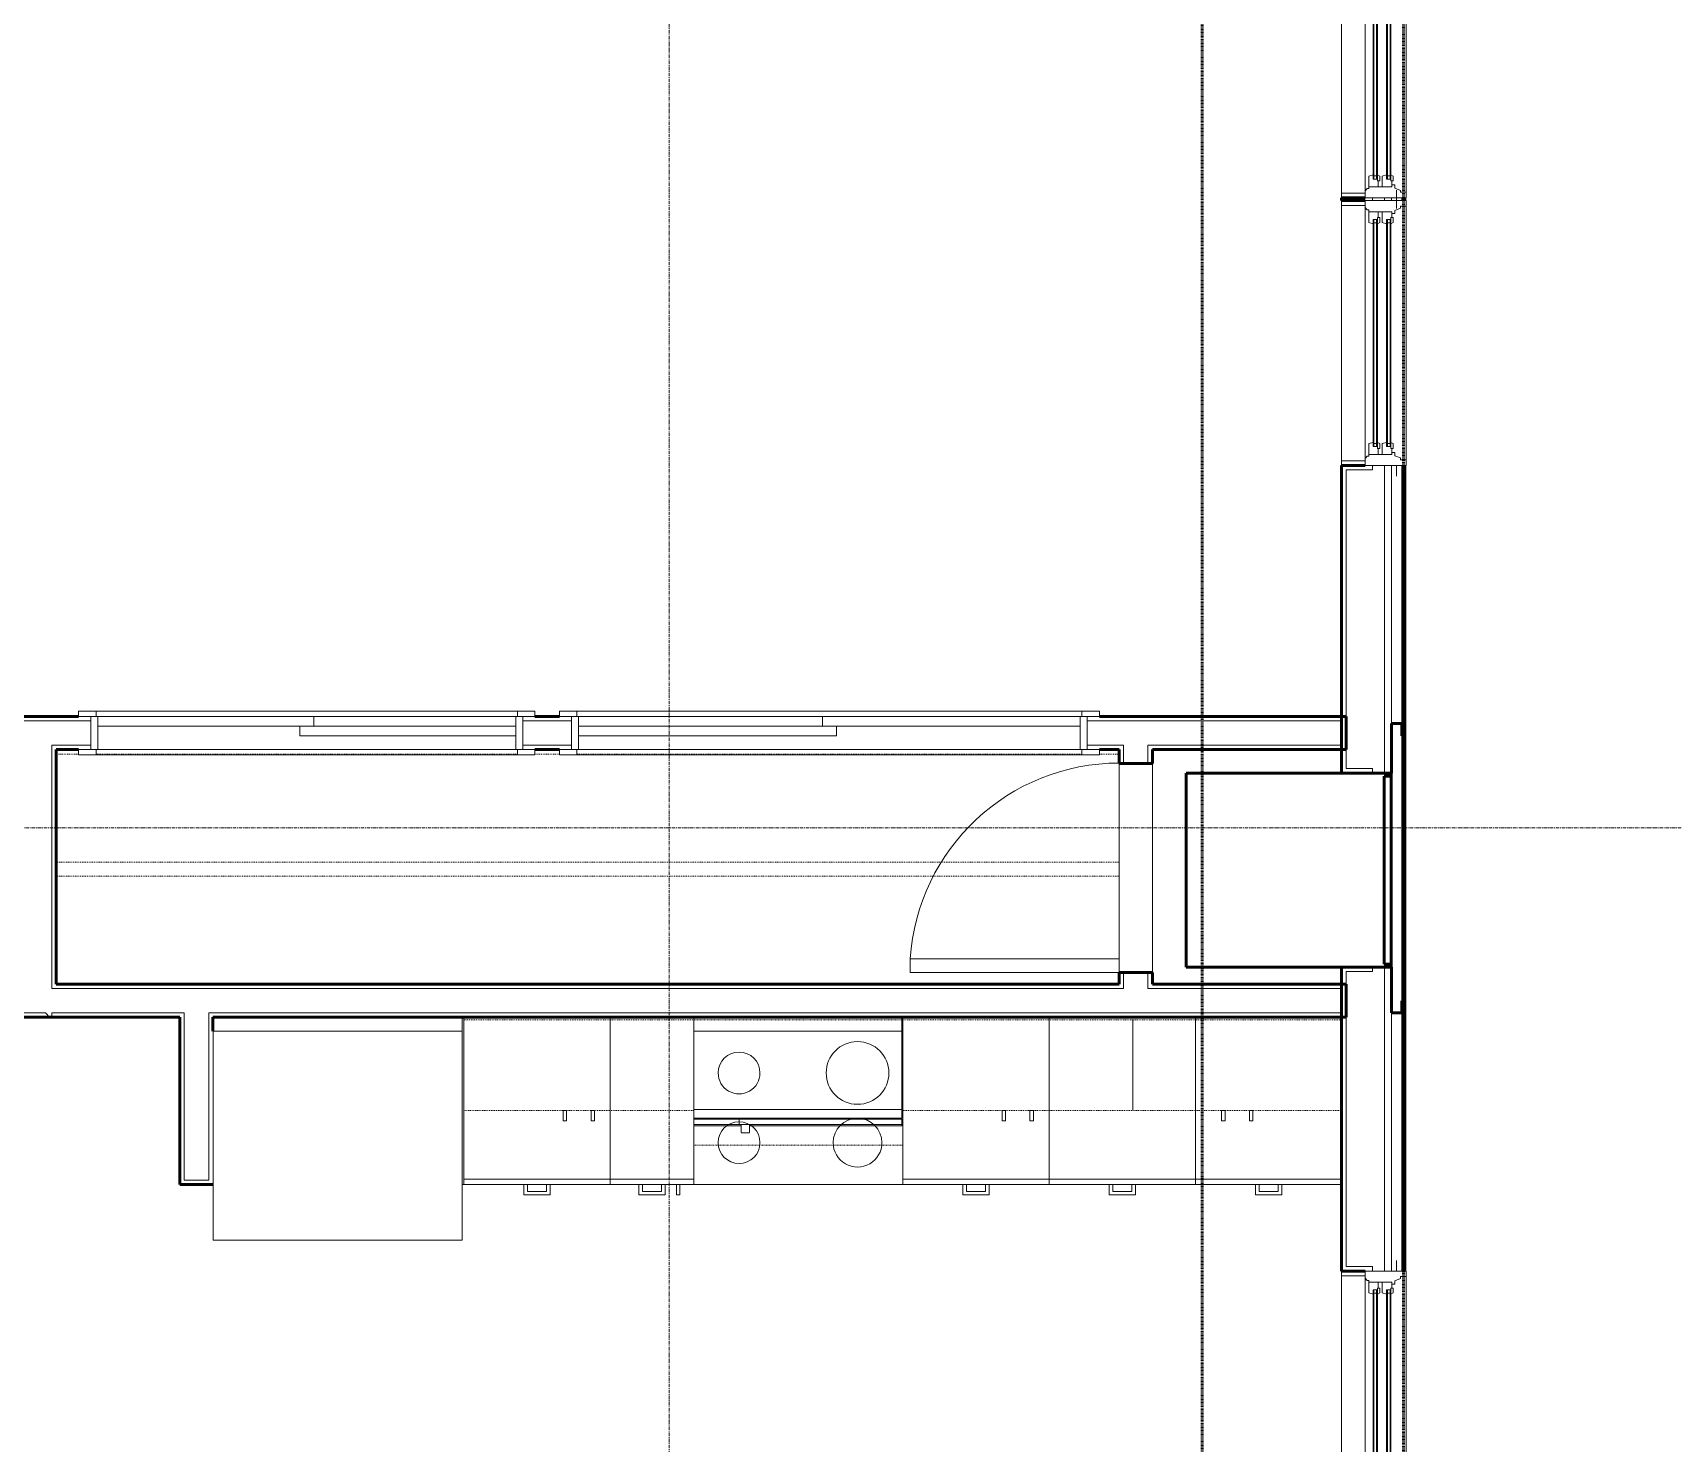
# Model space of a CAD drawing. Header units: inches. Extents: x -4235 to -464, y 9767 to 12359.
# Drawn here: x -2264.6 to -2029.2, y 11446.9 to 11649.3 of the extents above; entities that cross this region are included whole.
import ezdxf

# ---------------------------------------------------------------- set-up
doc = ezdxf.new("R2010")
doc.units = ezdxf.units.IN
doc.header["$MEASUREMENT"] = 0
for name, pattern in [('Dash', [0.25, 0.125, -0.125]), ('Dash 1_16_', [0.125, 0.0625, -0.0625]), ('Grid Line 1_2_', [0.875, 0.5, -0.125, 0.125, -0.125]), ('Overhead', [0.15625, 0.09375, -0.0625])]:
    doc.linetypes.add(name, pattern=pattern)
for name, color, linetype, lineweight in [('0-1', 7, 'Continuous', 5), ('0-2', 10, 'Continuous', 9), ('A-DOOR-1', 10, 'Continuous', 9), ('A-DOOR-2', 50, 'Continuous', 20), ('A-DOOR-FRAM-1', 10, 'Continuous', 9), ('A-GENM', 5, 'Continuous', 9), ('A-GENM-4', 5, 'Continuous', 50), ('A-GLAZ-1', 151, 'Continuous', 9), ('A-GLAZ-2', 151, 'Continuous', 20), ('A-GLAZ-3', 151, 'Continuous', 50), ('A-WALL', 113, 'Continuous', 13), ('A-WALL-1', 7, 'Continuous', 50), ('A-WALL-2', 250, 'Continuous', 13), ('A-WALL-3', 10, 'Continuous', 9), ('A-WALL-4', 254, 'Continuous', 9), ('A-WALL-5', 113, 'Continuous', 9), ('A-WALL-6', 113, 'Continuous', 50), ('C-PROP-LINE-1', 91, 'Dash 1_16_', 50), ('Q-CASE-1', 254, 'Continuous', 9), ('Q-CASE-2', 10, 'Continuous', 9), ('Q-CASE-3', 254, 'Dash', 9), ('Q-CASE-4', 10, 'Dash', 9), ('Q-CASE-HDLN-1', 10, 'Dash', 9), ('Q-CASE-HDLN-2', 254, 'Dash', 9), ('Q-SPCQ-1', 10, 'Continuous', 9), ('Q-SPCQ-2', 91, 'Overhead', 9), ('S-GRID-1', 1, 'Grid Line 1_2_', 9)]:
    doc.layers.add(name, color=color, linetype=linetype, lineweight=lineweight)

# ---------------------------------------------------------------- blocks, each defined once
blk = doc.blocks.new('SWING - SINGLE - FLUSH - 30_ x 70_ - MAGIC PAK DOOR - ACOUSTICAL SEAL - IN CLOSET-3199408-BACKGROUND - RCP - 2ND FLOOR')
at = {"layer": 'A-DOOR-1'}
blk.add_arc((15, -2.375), 30.067, 180, 266.18593, dxfattribs=at)
at = {"layer": 'A-DOOR-2'}
for p, q in [((13, -2.375), (13, -32.375)), ((15, -2.375), (13, -2.375)), ((15, -2.375), (15, -32.375)), ((15, -32.375), (13, -32.375))]:
    blk.add_line(p, q, dxfattribs=at)
blk = doc.blocks.new('SLIDING - FLUSH - 6-0 x 6-8-3203588-BACKGROUND - RCP - 2ND FLOOR')
at = {"layer": 'A-DOOR-1'}
for p, q in [((-38.75, 2.5), (-38.75, 3.25)), ((-36.25, 3.25), (-38.75, 3.25)), ((-38.75, 2.5), (-36.25, 2.5)), ((36.25, 3.25), (-36.25, 3.25)), ((-36.25, 3.25), (-36.25, 2.5)), ((36.25, 2.5), (36.25, 3.25)), ((36.25, 3.25), (38.75, 3.25)), ((38.75, 2.5), (36.25, 2.5)), ((38.75, 3.25), (38.75, 2.5)), ((36, 0.5), (-1, 0.5)), ((-1, 0.5), (-1, -0.875)), ((36, 0.5), (36, -0.875)), ((-38.75, -3), (-38.75, -2.25)), ((-36.25, -2.25), (-38.75, -2.25)), ((-36.25, -2.25), (-36.25, -3)), ((1, -0.875), (-36, -0.875)), ((-36, -0.875), (-36, -2.25)), ((-36, -2.25), (1, -2.25)), ((-1, -0.875), (36, -0.875)), ((1, -0.875), (1, -2.25)), ((36.25, -2.25), (38.75, -2.25)), ((36.25, -3), (36.25, -2.25)), ((38.75, -2.25), (38.75, -3)), ((-38.75, -3), (-36.25, -3)), ((-36.25, -3), (36.25, -3)), ((38.75, -3), (36.25, -3))]:
    blk.add_line(p, q, dxfattribs=at)
at = {"layer": 'A-DOOR-FRAM-1'}
for p, q in [((-37, -2.25), (-37, 2.5)), ((-36, 2.5), (-37, 2.5)), ((36, 2.5), (-36, 2.5)), ((-36, 2.5), (-36, -2.25)), ((36, -2.25), (36, 2.5)), ((36, 2.5), (37, 2.5)), ((37, 2.5), (37, -2.25)), ((-37, -2.25), (-36, -2.25)), ((1, -2.25), (36, -2.25)), ((37, -2.25), (36, -2.25))]:
    blk.add_line(p, q, dxfattribs=at)
blk = doc.blocks.new('OD_CW_Closet - OD_CW_Closet-3210590-BACKGROUND - RCP - 2ND FLOOR')
at = {"layer": 'Q-CASE-HDLN-1'}
for p, q in [((0.74, 22.35), (0.74, -7.65)), ((0.74, 8.5), (153.3, 8.5)), ((0.74, 6.5), (153.3, 6.5)), ((0.74, -9), (3.59, -9)), ((6.09, -9), (78.59, -9)), ((81.09, -9), (84.59, -9)), ((87.09, -9), (147.59, -9)), ((150.09, -9), (153.3, -9))]:
    blk.add_line(p, q, dxfattribs=at)
at = {"layer": 'Q-CASE-HDLN-2'}
for p, q in [((153.3, 24), (0.74, 24)), ((0.74, 24), (0.74, 22.35)), ((153.3, -9), (153.3, 24)), ((0.74, -7.65), (0.74, -9))]:
    blk.add_line(p, q, dxfattribs=at)
blk = doc.blocks.new('SLIDING - FLUSH - 5-0 x 6-8-3203585-BACKGROUND - RCP - 2ND FLOOR')
at = {"layer": 'A-DOOR-1'}
for p, q in [((-32.75, 2.25), (-32.75, 3)), ((-30.25, 3), (-32.75, 3)), ((30.25, 3), (-30.25, 3)), ((-30.25, 3), (-30.25, 2.25)), ((30.25, 2.25), (30.25, 3)), ((30.25, 3), (32.75, 3)), ((32.75, 3), (32.75, 2.25)), ((-32.75, 2.25), (-30.25, 2.25)), ((1, 2.25), (-30, 2.25)), ((-30, 2.25), (-30, 0.88)), ((-30, 0.88), (1, 0.88)), ((30, 0.88), (-1, 0.88)), ((-1, 0.88), (-1, -0.5)), ((1, 2.25), (1, 0.88)), ((30, 0.88), (30, -0.5)), ((32.75, 2.25), (30.25, 2.25)), ((-1, -0.5), (30, -0.5)), ((-32.75, -3.25), (-32.75, -2.5)), ((-30.25, -2.5), (-32.75, -2.5)), ((-32.75, -3.25), (-30.25, -3.25)), ((-30.25, -2.5), (-30.25, -3.25)), ((-30.25, -3.25), (30.25, -3.25)), ((30.25, -2.5), (32.75, -2.5)), ((30.25, -3.25), (30.25, -2.5)), ((32.75, -3.25), (30.25, -3.25)), ((32.75, -2.5), (32.75, -3.25))]:
    blk.add_line(p, q, dxfattribs=at)
at = {"layer": 'A-DOOR-FRAM-1'}
for p, q in [((-30, 2.25), (-31, 2.25)), ((-31, -2.5), (-31, 2.25)), ((-30, 2.25), (-30, -2.5)), ((30, 2.25), (1, 2.25)), ((30, -2.5), (30, 2.25)), ((30, 2.25), (31, 2.25)), ((31, 2.25), (31, -2.5)), ((-31, -2.5), (-30, -2.5)), ((-30, -2.5), (30, -2.5)), ((31, -2.5), (30, -2.5))]:
    blk.add_line(p, q, dxfattribs=at)
blk = doc.blocks.new('Refrigerator_-_Side-by-Side_6047 - 36_ X 30_-1372843-BACKGROUND - RCP - 2ND FLOOR')
at = {"layer": 'Q-SPCQ-1'}
for p, q in [((-17.88, 15.58), (17.87, 15.58)), ((-17.88, -14.42), (-17.88, 15.58)), ((17.87, 15.58), (17.87, -14.42)), ((17.87, -14.42), (-17.88, -14.42))]:
    blk.add_line(p, q, dxfattribs=at)
blk = doc.blocks.new('Range - 24_ x 30_-2806124-BACKGROUND - RCP - 2ND FLOOR')
at = {"layer": 'Q-SPCQ-1'}
blk.add_line((0, -22), (30, -22), dxfattribs=at)
for centre, radius, start, end in [((6.5, -6), 3.5, 360, 180), ((23.5, -6), 3, 0, 180), ((6.5, -6), 3.5, 180, 0), ((23.5, -6), 3, 180, 0), ((6.5, -16), 4.5, 0, 180), ((23.5, -16), 3, 360, 180), ((6.5, -16), 4.5, 180, 0), ((23.5, -16), 3, 180, 0)]:
    blk.add_arc(centre, radius, start, end, dxfattribs=at)
blk = doc.blocks.new('Single Door 1 Drawer 211 - 211 Base Cabinet Single Door1 Drawer 12_-2706434-BACKGROUND - RCP - 2ND FLOOR')
at = {"layer": 'Q-CASE-2'}
for p, q in [((-11.26, -23.25), (-11.26, 0)), ((-11.26, 0), (0.74, 0)), ((0.74, 0), (0.74, -23.25)), ((-11.26, -23.25), (-11.26, -24)), ((0.74, -23.25), (-11.26, -23.25)), ((0.74, -24), (0.74, -23.25)), ((-11.26, -24), (0.74, -24)), ((-6.64, -24), (-7.14, -24)), ((-7.14, -25.5), (-7.14, -24)), ((-3.39, -25.5), (-7.14, -25.5)), ((-6.64, -25), (-6.64, -24)), ((-6.64, -25), (-3.89, -25)), ((-3.89, -25), (-3.89, -24)), ((-3.89, -24), (-3.39, -24)), ((-3.39, -24), (-3.39, -25.5)), ((-1.27, -24), (-1.76, -24)), ((-1.76, -24), (-1.76, -25.5)), ((-1.76, -25.5), (-1.27, -25.5)), ((-1.27, -25.5), (-1.27, -24))]:
    blk.add_line(p, q, dxfattribs=at)
blk = doc.blocks.new('Base Cabinet 4 Drawer 254 - Base Cabinet 4 Drawer 254 21_-2556168-BACKGROUND - RCP - 2ND FLOOR')
at = {"layer": 'Q-CASE-2'}
for p, q in [((-9.76, -23.25), (-9.76, 0)), ((-9.76, 0), (11.24, 0)), ((11.24, 0), (11.24, -23.25)), ((-9.76, -23.25), (-9.76, -24)), ((11.24, -23.25), (-9.76, -23.25)), ((11.24, -24), (11.24, -23.25)), ((-9.76, -24), (11.24, -24)), ((-0.64, -24), (-1.14, -24)), ((-1.14, -25.5), (-1.14, -24)), ((2.61, -25.5), (-1.14, -25.5)), ((-0.64, -25), (-0.64, -24)), ((-0.64, -25), (2.11, -25)), ((2.11, -25), (2.11, -24)), ((2.11, -24), (2.61, -24)), ((2.61, -24), (2.61, -25.5))]:
    blk.add_line(p, q, dxfattribs=at)
blk = doc.blocks.new('Base Cabinet 3 Drawer 230 - Base Cabinet 3 Drawer 230 21_-2554957-BACKGROUND - RCP - 2ND FLOOR')
at = {"layer": 'Q-CASE-2'}
for p, q in [((-9.76, -23.25), (-9.76, 0)), ((-9.76, 0), (11.24, 0)), ((11.24, 0), (11.24, -23.25)), ((-9.76, -23.25), (-9.76, -24)), ((11.24, -23.25), (-9.76, -23.25)), ((11.24, -24), (11.24, -23.25)), ((-9.76, -24), (11.24, -24)), ((-0.64, -24), (-1.14, -24)), ((-1.14, -25.5), (-1.14, -24)), ((2.61, -25.5), (-1.14, -25.5)), ((-0.64, -25), (-0.64, -24)), ((-0.64, -25), (2.11, -25)), ((2.11, -25), (2.11, -24)), ((2.11, -24), (2.61, -24)), ((2.61, -24), (2.61, -25.5))]:
    blk.add_line(p, q, dxfattribs=at)
blk = doc.blocks.new('300 Series Wall Hung Cabinet_302 - 33_ X 36_-2610278-BACKGROUND - RCP - 2ND FLOOR')
at = {"layer": 'Q-CASE-1'}
for p, q in [((-1.76, 14.69), (-2.25, 14.69)), ((-2.25, 14.69), (-2.25, 13.19)), ((-1.76, 13.19), (-1.76, 14.69)), ((2.24, 14.69), (1.75, 14.69)), ((1.75, 14.69), (1.75, 13.19)), ((2.24, 13.19), (2.24, 14.69)), ((-2.25, 13.19), (-1.76, 13.19)), ((1.75, 13.19), (2.24, 13.19))]:
    blk.add_line(p, q, dxfattribs=at)
at = {"layer": 'Q-CASE-3'}
for p, q in [((-16.5, 0.19), (-16.5, 13.19)), ((-16.5, 13.19), (16.5, 13.19)), ((16.5, 13.19), (16.5, 0.19))]:
    blk.add_line(p, q, dxfattribs=at)
at = {"layer": 'Q-CASE-4'}
blk.add_line((16.5, 0.19), (-16.5, 0.19), dxfattribs=at)
blk = doc.blocks.new('300 Series Wall Hung Cabinet_302 - 30_ X 36_-2572944-BACKGROUND - RCP - 2ND FLOOR')
at = {"layer": 'Q-CASE-1'}
for p, q in [((-1.76, -13.19), (-2.25, -13.19)), ((-2.25, -13.19), (-2.25, -14.69)), ((-1.76, -14.69), (-1.76, -13.19)), ((2.24, -13.19), (1.75, -13.19)), ((1.75, -13.19), (1.75, -14.69)), ((2.24, -14.69), (2.24, -13.19)), ((-2.25, -14.69), (-1.76, -14.69)), ((1.75, -14.69), (2.24, -14.69))]:
    blk.add_line(p, q, dxfattribs=at)
at = {"layer": 'Q-CASE-3'}
for p, q in [((-15, -0.19), (-15, -13.19)), ((15, -13.19), (15, -0.19)), ((-15, -13.19), (14.98, -13.19))]:
    blk.add_line(p, q, dxfattribs=at)
at = {"layer": 'Q-CASE-4'}
blk.add_line((14.98, -0.19), (-15, -0.19), dxfattribs=at)
blk = doc.blocks.new('30quot_MicrowaveVent_11166 - 70cm miele oven-V34-BACKGROUND - RCP - 2ND FLOOR')
at = {"layer": 'Q-CASE-1'}
for p, q in [((8.88, 16.6), (7.69, 16.6)), ((7.69, 16.55), (7.69, 16.16)), ((8.88, 16.55), (8.88, 16.55)), ((8.88, 15.39), (8.88, 16.55)), ((7.69, 15.6), (-14.2, 15.6)), ((-14.2, 15.6), (-14.2, 15.39)), ((9.18, 15.39), (-14.2, 15.39)), ((-14.2, 15.39), (-14.2, 14.61)), ((-14.2, 14.61), (9.18, 14.61)), ((-14.2, 14.49), (-14.2, 13.23)), ((15.68, 14.49), (-14.2, 14.49)), ((7.69, 16.16), (7.69, 15.39)), ((15.68, 15.6), (8.88, 15.6)), ((9.18, 15.39), (9.18, 14.61)), ((15.68, 15.39), (9.18, 15.39)), ((9.18, 15.39), (9.18, 14.61)), ((9.18, 14.61), (15.68, 14.61)), ((15.68, 15.39), (15.68, 15.6)), ((15.68, 15.39), (15.68, 14.61)), ((15.68, 13.23), (15.68, 14.49)), ((-14.2, 13.23), (-14.2, 0.38)), ((-14.2, 13.23), (15.68, 13.23)), ((15.68, 0.38), (15.68, 13.23))]:
    blk.add_line(p, q, dxfattribs=at)
at = {"layer": 'Q-CASE-2'}
for p, q in [((-14.2, 0.38), (-14.2, 0)), ((-14.2, 0), (15.68, 0)), ((15.68, 0), (15.68, 0.38))]:
    blk.add_line(p, q, dxfattribs=at)
blk = doc.blocks.new('300 Series Wall Hung Cabinet_302 - 33_ X 36_-2610350-BACKGROUND - RCP - 2ND FLOOR')
at = {"layer": 'Q-CASE-1'}
for p, q in [((-1.76, -13.19), (-2.25, -13.19)), ((-2.25, -13.19), (-2.25, -14.69)), ((-1.76, -14.69), (-1.76, -13.19)), ((2.24, -13.19), (1.75, -13.19)), ((1.75, -13.19), (1.75, -14.69)), ((2.24, -14.69), (2.24, -13.19)), ((-2.25, -14.69), (-1.76, -14.69)), ((1.75, -14.69), (2.24, -14.69))]:
    blk.add_line(p, q, dxfattribs=at)
at = {"layer": 'Q-CASE-3'}
for p, q in [((-16.5, -0.19), (-16.5, -13.19)), ((16.5, -13.19), (16.5, -0.19)), ((-16.5, -13.19), (16.5, -13.19))]:
    blk.add_line(p, q, dxfattribs=at)
at = {"layer": 'Q-CASE-4'}
blk.add_line((16.5, -0.19), (-16.5, -0.19), dxfattribs=at)
blk = doc.blocks.new('Range_Hood_386 - 30_ Wide-V88-BACKGROUND - RCP - 2ND FLOOR')
at = {"layer": 'Q-SPCQ-2'}
for p, q in [((15, 6), (-15, 6)), ((-15, 6), (-15, -12)), ((15, -12), (15, 6)), ((-15, -12), (15, -12))]:
    blk.add_line(p, q, dxfattribs=at)
blk = doc.blocks.new('CTR - 1st Phase - Unit Layouts_rvt-1-BACKGROUND - RCP - 2ND FLOOR')
at = {"layer": 'A-WALL-1'}
for p, q in [((-2304.48, 11551.17), (-2258.07, 11551.17)), ((-2192.57, 11551.17), (-2189.07, 11551.17)), ((-2111.57, 11551.17), (-2076.17, 11551.17)), ((-2076.17, 11551.17), (-2076.17, 11550.55)), ((-2076.17, 11550.55), (-2076.17, 11547.05)), ((-2258.07, 11546.42), (-2261.29, 11546.42)), ((-2261.29, 11546.42), (-2261.29, 11512.77)), ((-2189.07, 11546.42), (-2192.57, 11546.42)), ((-2108.72, 11546.42), (-2111.57, 11546.42)), ((-2108.72, 11544.42), (-2108.72, 11546.42)), ((-2076.17, 11546.42), (-2103.97, 11546.42)), ((-2103.97, 11546.42), (-2103.97, 11544.42)), ((-2076.17, 11547.05), (-2076.17, 11546.42)), ((-2103.97, 11544.42), (-2108.72, 11544.42)), ((-2108.72, 11512.77), (-2108.72, 11514.42)), ((-2108.72, 11514.42), (-2103.97, 11514.42)), ((-2103.97, 11514.42), (-2103.97, 11512.77)), ((-2261.29, 11512.77), (-2108.72, 11512.77)), ((-2103.97, 11512.77), (-2076.17, 11512.77)), ((-2076.17, 11512.77), (-2076.17, 11512.15)), ((-2076.17, 11512.15), (-2076.17, 11508.65)), ((-2243.53, 11508.02), (-2268.05, 11508.02)), ((-2243.53, 11484.02), (-2243.53, 11508.02)), ((-2076.17, 11508.02), (-2238.78, 11508.02)), ((-2238.78, 11508.02), (-2238.78, 11506.02)), ((-2076.17, 11508.65), (-2076.17, 11508.02)), ((-2242.9, 11484.02), (-2243.53, 11484.02)), ((-2239.4, 11484.02), (-2242.9, 11484.02)), ((-2238.78, 11484.02), (-2239.4, 11484.02))]:
    blk.add_line(p, q, dxfattribs=at)
at = {"layer": 'A-WALL-2'}
for p, q in [((-2256.32, 11550.55), (-2303.86, 11550.55)), ((-2187.32, 11550.55), (-2194.32, 11550.55)), ((-2076.8, 11550.55), (-2113.32, 11550.55)), ((-2076.8, 11550.55), (-2076.8, 11547.05)), ((-2256.32, 11547.05), (-2261.91, 11547.05)), ((-2261.91, 11547.05), (-2261.91, 11546.42)), ((-2261.91, 11546.42), (-2261.91, 11512.77)), ((-2187.32, 11547.05), (-2194.32, 11547.05)), ((-2108.1, 11547.05), (-2113.32, 11547.05)), ((-2108.1, 11547.05), (-2108.1, 11546.42)), ((-2108.1, 11546.42), (-2108.1, 11544.42)), ((-2076.8, 11547.05), (-2104.6, 11547.05)), ((-2104.6, 11547.05), (-2104.6, 11546.42)), ((-2104.6, 11546.42), (-2104.6, 11544.42)), ((-2108.1, 11514.42), (-2108.1, 11512.77)), ((-2104.6, 11514.42), (-2104.6, 11512.77)), ((-2261.91, 11512.77), (-2261.91, 11512.15)), ((-2250.56, 11512.15), (-2261.91, 11512.15)), ((-2108.1, 11512.15), (-2250.56, 11512.15)), ((-2108.1, 11512.77), (-2108.1, 11512.15)), ((-2104.6, 11512.77), (-2104.6, 11512.15)), ((-2076.8, 11512.15), (-2104.6, 11512.15)), ((-2076.8, 11512.15), (-2076.8, 11508.65)), ((-2262.84, 11508.65), (-2267.79, 11508.65)), ((-2262.84, 11508.65), (-2262.22, 11508.02)), ((-2247.06, 11508.65), (-2261.91, 11508.65)), ((-2261.91, 11508.02), (-2261.91, 11508.65)), ((-2242.9, 11508.65), (-2247.06, 11508.65)), ((-2242.9, 11508.65), (-2242.9, 11508.02)), ((-2242.9, 11508.02), (-2242.9, 11484.65)), ((-2076.8, 11508.65), (-2239.4, 11508.65)), ((-2239.4, 11508.65), (-2239.4, 11508.02)), ((-2239.4, 11508.02), (-2239.4, 11484.65)), ((-2239.4, 11484.65), (-2242.9, 11484.65))]:
    blk.add_line(p, q, dxfattribs=at)
at = {"layer": 'A-WALL-3'}
for p, q in [((-2256.32, 11546.42), (-2256.32, 11551.17)), ((-2194.32, 11546.42), (-2194.32, 11551.17)), ((-2187.32, 11551.17), (-2187.32, 11546.42)), ((-2113.32, 11551.17), (-2113.32, 11546.42)), ((-2108.72, 11544.42), (-2108.72, 11514.42)), ((-2103.97, 11514.42), (-2103.97, 11544.42)), ((-2261.91, 11508.02), (-2262.22, 11508.02))]:
    blk.add_line(p, q, dxfattribs=at)
at = {"layer": 'A-WALL-4'}
for p, q in [((-2108.72, 11544.42), (-2103.97, 11544.42)), ((-2103.97, 11514.42), (-2108.72, 11514.42))]:
    blk.add_line(p, q, dxfattribs=at)
at = {"layer": 'A-WALL-5'}
for p, q in [((-2076.8, 11508.02), (-2203.03, 11508.02)), ((-2203.03, 11508.02), (-2203.03, 11506.02)), ((-2203.03, 11506.02), (-2203.03, 11508.02)), ((-2203.03, 11508.02), (-2076.8, 11508.02)), ((-2076.8, 11484.02), (-2076.8, 11508.02)), ((-2076.8, 11508.02), (-2076.8, 11484.02)), ((-2203.03, 11506.02), (-2203.03, 11484.02)), ((-2203.03, 11484.02), (-2194.15, 11484.02)), ((-2194.15, 11484.02), (-2203.03, 11484.02)), ((-2194.15, 11484.02), (-2193.65, 11484.02)), ((-2193.65, 11484.02), (-2190.9, 11484.02)), ((-2190.9, 11484.02), (-2193.65, 11484.02)), ((-2190.9, 11484.02), (-2190.4, 11484.02)), ((-2190.4, 11484.02), (-2177.65, 11484.02)), ((-2177.65, 11484.02), (-2190.4, 11484.02)), ((-2177.65, 11484.02), (-2177.15, 11484.02)), ((-2177.15, 11484.02), (-2174.4, 11484.02)), ((-2174.4, 11484.02), (-2177.15, 11484.02)), ((-2174.4, 11484.02), (-2173.9, 11484.02)), ((-2173.9, 11484.02), (-2172.28, 11484.02)), ((-2172.28, 11484.02), (-2173.9, 11484.02)), ((-2172.28, 11484.02), (-2171.79, 11484.02)), ((-2171.79, 11484.02), (-2131.15, 11484.02)), ((-2131.15, 11484.02), (-2171.79, 11484.02)), ((-2131.15, 11484.02), (-2130.65, 11484.02)), ((-2130.65, 11484.02), (-2127.9, 11484.02)), ((-2127.9, 11484.02), (-2130.65, 11484.02)), ((-2127.9, 11484.02), (-2127.4, 11484.02)), ((-2127.4, 11484.02), (-2110.15, 11484.02)), ((-2110.15, 11484.02), (-2127.4, 11484.02)), ((-2110.15, 11484.02), (-2109.65, 11484.02)), ((-2109.65, 11484.02), (-2106.9, 11484.02)), ((-2106.9, 11484.02), (-2109.65, 11484.02)), ((-2106.9, 11484.02), (-2106.4, 11484.02)), ((-2106.4, 11484.02), (-2089.15, 11484.02)), ((-2089.15, 11484.02), (-2106.4, 11484.02)), ((-2089.15, 11484.02), (-2088.65, 11484.02)), ((-2088.65, 11484.02), (-2085.9, 11484.02)), ((-2085.9, 11484.02), (-2088.65, 11484.02)), ((-2085.9, 11484.02), (-2085.4, 11484.02)), ((-2085.4, 11484.02), (-2076.8, 11484.02)), ((-2076.8, 11484.02), (-2085.4, 11484.02))]:
    blk.add_line(p, q, dxfattribs=at)
at = {"layer": '0-2'}
for name, p in [('SLIDING - FLUSH - 5-0 x 6-8-3203585-BACKGROUND - RCP - 2ND FLOOR', (-2225.32, 11548.92)), ('Base Cabinet 3 Drawer 230 - Base Cabinet 3 Drawer 230 21_-2554957-BACKGROUND - RCP - 2ND FLOOR', (-2193.01, 11508.02)), ('Single Door 1 Drawer 211 - 211 Base Cabinet Single Door1 Drawer 12_-2706434-BACKGROUND - RCP - 2ND FLOOR', (-2170.51, 11508.02)), ('Base Cabinet 4 Drawer 254 - Base Cabinet 4 Drawer 254 21_-2556168-BACKGROUND - RCP - 2ND FLOOR', (-2130.01, 11508.02)), ('300 Series Wall Hung Cabinet_302 - 33_ X 36_-2610350-BACKGROUND - RCP - 2ND FLOOR', (-2123.28, 11507.84)), ('Base Cabinet 3 Drawer 230 - Base Cabinet 3 Drawer 230 21_-2554957-BACKGROUND - RCP - 2ND FLOOR', (-2109.01, 11508.02)), ('300 Series Wall Hung Cabinet_302 - 30_ X 36_-2572944-BACKGROUND - RCP - 2ND FLOOR', (-2091.78, 11507.84)), ('Base Cabinet 3 Drawer 230 - Base Cabinet 3 Drawer 230 21_-2554957-BACKGROUND - RCP - 2ND FLOOR', (-2088.01, 11508.02))]:
    blk.add_blockref(name, p, dxfattribs=at)
for name, p, rotation in [('SLIDING - FLUSH - 6-0 x 6-8-3203588-BACKGROUND - RCP - 2ND FLOOR', (-2150.32, 11548.92), 180), ('OD_CW_Closet - OD_CW_Closet-3210590-BACKGROUND - RCP - 2ND FLOOR', (-2107.99, 11536.77), 180), ('SWING - SINGLE - FLUSH - 30_ x 70_ - MAGIC PAK DOOR - ACOUSTICAL SEAL - IN CLOSET-3199408-BACKGROUND - RCP - 2ND FLOOR', (-2106.35, 11529.42), 269.9999999998495), ('300 Series Wall Hung Cabinet_302 - 33_ X 36_-2610278-BACKGROUND - RCP - 2ND FLOOR', (-2186.28, 11507.84), 180), ('30quot_MicrowaveVent_11166 - 70cm miele oven-V34-BACKGROUND - RCP - 2ND FLOOR', (-2154.1, 11508.02), 180), ('Range_Hood_386 - 30_ Wide-V88-BACKGROUND - RCP - 2ND FLOOR', (-2154.78, 11495.65), 180), ('Refrigerator_-_Side-by-Side_6047 - 36_ X 30_-1372843-BACKGROUND - RCP - 2ND FLOOR', (-2220.9, 11491.6), 180), ('Range - 24_ x 30_-2806124-BACKGROUND - RCP - 2ND FLOOR', (-2139.78, 11484.02), 180)]:
    blk.add_blockref(name, p, dxfattribs=dict(at, rotation=rotation))
blk = doc.blocks.new('Basic Wall _ EXT - FIBER CEMENT - LARGE - ___-2505163-BACKGROUND - RCP - 2ND FLOOR')
at = {"layer": 'A-WALL-5'}
for p, q in [((-2069.67, 11625.58), (-2069.67, 11625.2)), ((-2069.67, 11625.2), (-2069.67, 11625.58)), ((-2069.64, 11625.21), (-2069.64, 11625.58)), ((-2069.64, 11625.21), (-2069.64, 11625.58)), ((-2067.63, 11625.58), (-2067.63, 11625.2)), ((-2067.63, 11625.2), (-2067.63, 11625.58)), ((-2067.6, 11625.2), (-2067.6, 11625.58)), ((-2067.6, 11625.2), (-2067.6, 11625.58)), ((-2069.67, 11587.18), (-2069.67, 11550.15)), ((-2069.67, 11550.15), (-2069.67, 11587.18)), ((-2069.64, 11550.15), (-2069.64, 11587.18)), ((-2069.64, 11550.15), (-2069.64, 11587.18)), ((-2067.63, 11587.18), (-2067.63, 11471.6)), ((-2067.63, 11471.6), (-2067.63, 11587.18)), ((-2067.6, 11471.6), (-2067.6, 11587.18)), ((-2067.6, 11471.6), (-2067.6, 11587.18)), ((-2069.67, 11550.15), (-2069.67, 11543.06)), ((-2069.67, 11543.06), (-2069.67, 11550.15)), ((-2069.64, 11508.63), (-2069.64, 11550.15)), ((-2069.64, 11508.63), (-2069.64, 11550.15)), ((-2069.67, 11542.63), (-2069.67, 11543.06)), ((-2069.67, 11515.63), (-2069.67, 11542.63)), ((-2069.67, 11515.19), (-2069.67, 11515.63)), ((-2069.67, 11515.19), (-2069.67, 11508.63)), ((-2069.67, 11508.63), (-2069.67, 11515.19)), ((-2069.67, 11508.63), (-2069.67, 11471.6)), ((-2069.67, 11471.6), (-2069.67, 11508.63)), ((-2069.64, 11471.6), (-2069.64, 11508.63)), ((-2069.64, 11471.6), (-2069.64, 11508.63))]:
    blk.add_line(p, q, dxfattribs=at)
blk = doc.blocks.new('Window-Double_Hung-Andersen-400_Series-Tilt_Wash - DOUBLE HUNG - REVERSE COTTAGE - 2ND FLOOR-V131-BACKGROUND - RCP - 2ND FLOOR')
at = {"layer": 'A-GLAZ-1'}
for p, q in [((-19.01, 3.94), (-19.01, 2.44)), ((-18.95, 3.94), (-19.01, 3.94)), ((-18.95, 2.44), (-19.01, 2.44)), ((-18.95, 4.44), (18.95, 4.44)), ((-18.95, 1.06), (-18.95, 4.44)), ((-18.32, 1.06), (-18.32, 4.44)), ((18.32, 1.06), (18.32, 4.44)), ((18.95, 4.44), (18.95, 1.06)), ((19.01, 3.94), (18.95, 3.94)), ((19.01, 2.44), (18.95, 2.44)), ((19.01, 2.44), (19.01, 3.94)), ((18.95, 1.06), (-18.95, 1.06)), ((-16.29, -0.19), (-15.7, -0.19)), ((-16.29, -0.56), (-15.7, -0.56)), ((-16.29, -2.13), (-15.7, -2.13)), ((-15.82, -0.56), (-15.82, -0.19)), ((-15.82, -2.5), (-15.82, -2.13)), ((-15.7, -0.06), (15.7, -0.06)), ((-15.7, -0.19), (15.7, -0.19)), ((-15.7, -0.56), (15.7, -0.56)), ((-15.7, -0.69), (15.7, -0.69)), ((-15.7, -2), (15.7, -2)), ((-15.7, -2.13), (15.7, -2.13)), ((16.29, -0.19), (15.7, -0.19)), ((16.29, -0.56), (15.7, -0.56)), ((16.29, -2.13), (15.7, -2.13)), ((15.82, -0.56), (15.82, -0.19)), ((15.82, -2.5), (15.82, -2.13)), ((-16.29, -2.5), (-15.7, -2.5)), ((-15.7, -2.5), (15.7, -2.5)), ((-15.7, -2.63), (15.7, -2.63)), ((16.29, -2.5), (15.7, -2.5))]:
    blk.add_line(p, q, dxfattribs=at)
at = {"layer": 'A-GLAZ-2'}
for p, q in [((-19.01, 1.06), (19.01, 1.06)), ((-19.01, -4.81), (-19.01, 1.06)), ((-17.67, 0.78), (-18, 1.06)), ((-17.67, 0.78), (-17.67, 0.56)), ((-17.67, 0.56), (-15.86, 0.56)), ((-17.42, -2.75), (-17.42, 0.56)), ((-15.86, 0.56), (-15.7, -0.06)), ((15.86, 0.56), (15.7, -0.06)), ((17.67, 0.56), (15.86, 0.56)), ((17.42, -2.75), (17.42, 0.56)), ((17.67, 0.78), (18, 1.06)), ((17.67, 0.78), (17.67, 0.56)), ((19.01, 1.06), (19.01, -4.81)), ((-17.42, -0.81), (-16.57, -0.81)), ((-17.42, -1.37), (-15.86, -1.37)), ((-16.57, -0.69), (-16.57, -1.03)), ((-15.7, -0.69), (-16.57, -0.69)), ((-15.86, -1.03), (-16.57, -1.03)), ((-16.29, -0.69), (-16.29, -0.06)), ((-15.7, -0.06), (-16.29, -0.06)), ((-16.29, -2.63), (-16.29, -2)), ((-15.7, -2), (-16.29, -2)), ((-15.86, -1.03), (-15.7, -0.69)), ((-15.86, -1.37), (-15.7, -2)), ((15.7, -0.06), (16.29, -0.06)), ((15.86, -1.03), (15.7, -0.69)), ((15.7, -0.69), (16.57, -0.69)), ((15.86, -1.37), (15.7, -2)), ((15.7, -2), (16.29, -2)), ((15.86, -1.03), (16.57, -1.03)), ((17.42, -1.37), (15.86, -1.37)), ((16.29, -0.69), (16.29, -0.06)), ((16.29, -2.63), (16.29, -2)), ((16.57, -0.69), (16.57, -1.03)), ((17.42, -0.81), (16.57, -0.81)), ((-19.01, -3.44), (-20.51, -3.44)), ((-18.2, -4), (-17.92, -4)), ((-18.2, -4.81), (-18.2, -4)), ((-17.92, -4), (-17.61, -3.19)), ((-17.61, -3.19), (-17.14, -3.19)), ((-17.42, -2.75), (-16.57, -2.75)), ((-17.14, -3.19), (-17.14, -2.75)), ((-16.57, -2.63), (-16.57, -2.97)), ((-15.7, -2.63), (-16.57, -2.63)), ((-15.86, -2.97), (-16.57, -2.97)), ((-15.86, -2.97), (-15.7, -2.63)), ((15.86, -2.97), (15.7, -2.63)), ((15.7, -2.63), (16.57, -2.63)), ((15.86, -2.97), (16.57, -2.97)), ((16.57, -2.63), (16.57, -2.97)), ((17.42, -2.75), (16.57, -2.75)), ((17.14, -3.19), (17.14, -2.75)), ((17.61, -3.19), (17.14, -3.19)), ((17.92, -4), (17.61, -3.19)), ((18.2, -4), (17.92, -4)), ((18.2, -4.81), (18.2, -4)), ((19.01, -3.44), (20.51, -3.44)), ((19.01, -4.81), (-19.01, -4.81))]:
    blk.add_line(p, q, dxfattribs=at)
blk = doc.blocks.new('Window-Double_Hung-Andersen-400_Series-Tilt_Wash - DOUBLE HUNG - REVERSE COTTAGE - 2ND FLOOR-2888385-BACKGROUND - RCP - 2ND FLOOR')
at = {"layer": 'A-GLAZ-1'}
for p, q in [((-16.29, 2.5), (-15.7, 2.5)), ((-15.82, 2.5), (-15.82, 2.12)), ((-15.7, 2.63), (15.7, 2.63)), ((-15.7, 2.5), (15.7, 2.5)), ((16.29, 2.5), (15.7, 2.5)), ((15.82, 2.5), (15.82, 2.12)), ((-16.29, 2.12), (-15.7, 2.12)), ((-16.29, 0.56), (-15.7, 0.56)), ((-16.29, 0.19), (-15.7, 0.19)), ((-15.82, 0.56), (-15.82, 0.19)), ((-15.7, 2.12), (15.7, 2.12)), ((-15.7, 2), (15.7, 2)), ((-15.7, 0.69), (15.7, 0.69)), ((-15.7, 0.56), (15.7, 0.56)), ((-15.7, 0.19), (15.7, 0.19)), ((-15.7, 0.06), (15.7, 0.06)), ((16.29, 2.12), (15.7, 2.12)), ((16.29, 0.56), (15.7, 0.56)), ((16.29, 0.19), (15.7, 0.19)), ((15.82, 0.56), (15.82, 0.19)), ((18.95, -1.06), (-18.95, -1.06)), ((-18.95, -1.06), (-18.95, -4.44)), ((-18.32, -1.06), (-18.32, -4.44)), ((18.32, -1.06), (18.32, -4.44)), ((18.95, -4.44), (18.95, -1.06)), ((-19.01, -2.44), (-19.01, -3.94)), ((-19.01, -2.44), (-18.95, -2.44)), ((-19.01, -3.94), (-18.95, -3.94)), ((-18.95, -4.44), (18.95, -4.44)), ((18.95, -2.44), (19.01, -2.44)), ((18.95, -3.94), (19.01, -3.94)), ((19.01, -3.94), (19.01, -2.44))]:
    blk.add_line(p, q, dxfattribs=at)
at = {"layer": 'A-GLAZ-2'}
for p, q in [((19.01, 4.81), (-19.01, 4.81)), ((-19.01, 4.81), (-19.01, -1.06)), ((-18.2, 4.81), (-18.2, 4)), ((18.2, 4.81), (18.2, 4)), ((19.01, -1.06), (19.01, 4.81)), ((-19.01, 3.44), (-20.51, 3.44)), ((-18.2, 4), (-17.92, 4)), ((-17.92, 4), (-17.61, 3.19)), ((-17.61, 3.19), (-17.14, 3.19)), ((-17.42, 2.75), (-16.57, 2.75)), ((-17.42, 2.75), (-17.42, -0.56)), ((-17.14, 3.19), (-17.14, 2.75)), ((-15.86, 2.97), (-16.57, 2.97)), ((-16.57, 2.63), (-16.57, 2.97)), ((-15.7, 2.63), (-16.57, 2.63)), ((-16.29, 2.63), (-16.29, 2)), ((-15.86, 2.97), (-15.7, 2.63)), ((15.86, 2.97), (15.7, 2.63)), ((15.7, 2.63), (16.57, 2.63)), ((15.86, 2.97), (16.57, 2.97)), ((16.29, 2.63), (16.29, 2)), ((16.57, 2.63), (16.57, 2.97)), ((17.42, 2.75), (16.57, 2.75)), ((17.14, 3.19), (17.14, 2.75)), ((17.61, 3.19), (17.14, 3.19)), ((17.42, 2.75), (17.42, -0.56)), ((17.92, 4), (17.61, 3.19)), ((18.2, 4), (17.92, 4)), ((19.01, 3.44), (20.51, 3.44)), ((-17.42, 1.37), (-15.86, 1.37)), ((-17.42, 0.81), (-16.57, 0.81)), ((-15.86, 1.03), (-16.57, 1.03)), ((-16.57, 0.69), (-16.57, 1.03)), ((-15.7, 0.69), (-16.57, 0.69)), ((-15.7, 2), (-16.29, 2)), ((-16.29, 0.69), (-16.29, 0.06)), ((-15.7, 0.06), (-16.29, 0.06)), ((-15.86, 1.37), (-15.7, 2)), ((-15.86, 1.03), (-15.7, 0.69)), ((-15.86, -0.56), (-15.7, 0.06)), ((15.7, 2), (16.29, 2)), ((15.86, 1.37), (15.7, 2)), ((15.86, 1.03), (15.7, 0.69)), ((15.7, 0.69), (16.57, 0.69)), ((15.7, 0.06), (16.29, 0.06)), ((15.86, -0.56), (15.7, 0.06)), ((17.42, 1.37), (15.86, 1.37)), ((15.86, 1.03), (16.57, 1.03)), ((16.29, 0.69), (16.29, 0.06)), ((16.57, 0.69), (16.57, 1.03)), ((17.42, 0.81), (16.57, 0.81)), ((-19.01, -1.06), (19.01, -1.06)), ((-17.67, -0.78), (-18, -1.06)), ((-17.67, -0.78), (-17.67, -0.56)), ((-17.67, -0.56), (-15.86, -0.56)), ((17.67, -0.56), (15.86, -0.56)), ((17.67, -0.78), (17.67, -0.56)), ((17.67, -0.78), (18, -1.06))]:
    blk.add_line(p, q, dxfattribs=at)
blk = doc.blocks.new('Perforated Panel at Magic-Pak - hvac panel - 3rd floor-2505075-BACKGROUND - RCP - 2ND FLOOR')
at = {"layer": 'A-GLAZ-3'}
for p, q in [((-19.01, 4.44), (19.01, 4.44)), ((-19.01, 4.37), (-19.01, 4.44)), ((19.01, 4.37), (-19.01, 4.37)), ((19.01, 4.44), (19.01, 4.37))]:
    blk.add_line(p, q, dxfattribs=at)
blk = doc.blocks.new('V-Series_EWC4_SPVU_RFA_2015 - 2ND AND 3RD FLOOR-2226480-BACKGROUND - RCP - 2ND FLOOR')
at = {"layer": 'A-GENM-4'}
for p, q in [((-3858.97, 11734.83), (-3858.97, 11735.26)), ((-3858.97, 11735.26), (-3829.54, 11735.26)), ((-3858.97, 11734.33), (-3858.97, 11734.83)), ((-3858.97, 11734.83), (-3857.97, 11734.83)), ((-3857.97, 11734.83), (-3858.97, 11734.83)), ((-3858.97, 11708.33), (-3858.97, 11734.33)), ((-3857.97, 11734.83), (-3857.97, 11734.33)), ((-3857.97, 11707.83), (-3857.97, 11734.83)), ((-3857.97, 11734.33), (-3857.97, 11708.33)), ((-3829.54, 11735.26), (-3829.54, 11707.39)), ((-3858.97, 11707.83), (-3858.97, 11708.33)), ((-3857.97, 11707.83), (-3858.97, 11707.83)), ((-3858.97, 11707.39), (-3858.97, 11707.83)), ((-3858.97, 11707.83), (-3857.97, 11707.83)), ((-3829.54, 11707.39), (-3858.97, 11707.39)), ((-3857.97, 11708.33), (-3857.97, 11707.83))]:
    blk.add_line(p, q, dxfattribs=at)
blk = doc.blocks.new('Family - ___-2835860-BACKGROUND - RCP - 2ND FLOOR')
at = {"layer": 'C-PROP-LINE-1'}
blk.add_line((-2067.92, 11247.39), (-2067.92, 12118.59), dxfattribs=at)
blk = doc.blocks.new('Family - ___-2835903-BACKGROUND - RCP - 2ND FLOOR')
at = {"layer": 'C-PROP-LINE-1'}
blk.add_line((-2096.82, 11276.29), (-2096.82, 12089.69), dxfattribs=at)
blk = doc.blocks.new('Family - ___-2835932-BACKGROUND - RCP - 2ND FLOOR')
at = {"layer": 'C-PROP-LINE-1'}
blk.add_line((-2067.92, 11247.39), (-2067.92, 12118.59), dxfattribs=at)

msp = doc.modelspace()

# ---------------------------------------------------------------- linework, layer by layer
at = {"layer": 'A-WALL'}
for p, q in [((-2072.36, 11625.58), (-2072.36, 11625.2)), ((-2070.67, 11625.58), (-2070.67, 11625.2)), ((-2069.67, 11625.58), (-2069.67, 11625.2)), ((-2068.17, 11625.58), (-2068.17, 11625.2)), ((-2076.17, 11586.55), (-2072.36, 11586.55)), ((-2076.17, 11543.69), (-2076.17, 11586.55)), ((-2072.36, 11587.18), (-2072.36, 11586.55)), ((-2070.67, 11587.18), (-2070.67, 11543.06)), ((-2069.67, 11587.18), (-2069.67, 11550.15)), ((-2068.17, 11587.18), (-2068.17, 11550.15)), ((-2072.36, 11543.69), (-2076.17, 11543.69)), ((-2072.36, 11543.69), (-2072.36, 11543.06)), ((-2076.17, 11514.56), (-2072.36, 11514.56)), ((-2076.17, 11472.23), (-2076.17, 11514.56)), ((-2072.36, 11515.19), (-2072.36, 11514.56)), ((-2070.67, 11515.19), (-2070.67, 11471.6)), ((-2069.67, 11508.63), (-2069.67, 11471.6)), ((-2068.17, 11508.63), (-2068.17, 11471.6)), ((-2072.36, 11472.23), (-2076.17, 11472.23)), ((-2072.36, 11472.23), (-2072.36, 11471.6))]:
    msp.add_line(p, q, dxfattribs=at)
at = {"layer": 'A-WALL-5'}
for p, q in [((-2076.8, 11625.14), (-2076.8, 11625.64)), ((-2076.8, 11587.24), (-2076.8, 11587.18)), ((-2068.17, 11548.4), (-2068.17, 11510.38)), ((-2076.8, 11450.93), (-2076.8, 11471.6))]:
    msp.add_line(p, q, dxfattribs=at)
at = {"layer": 'A-WALL-6'}
for p, q in [((-2076.8, 11625.2), (-2076.8, 11625.58)), ((-2076.8, 11625.58), (-2073.42, 11625.58)), ((-2073.42, 11625.2), (-2076.8, 11625.2)), ((-2067.92, 11625.58), (-2067.92, 11625.2)), ((-2076.8, 11543.06), (-2076.8, 11587.18)), ((-2076.8, 11587.18), (-2073.42, 11587.18)), ((-2067.92, 11587.18), (-2067.92, 11548.4)), ((-2068.17, 11550.15), (-2069.67, 11550.15)), ((-2069.67, 11550.15), (-2069.67, 11543.06)), ((-2068.17, 11548.4), (-2068.17, 11550.15)), ((-2067.92, 11548.4), (-2068.17, 11548.4)), ((-2069.67, 11543.06), (-2076.8, 11543.06)), ((-2076.8, 11471.6), (-2076.8, 11515.19)), ((-2076.8, 11515.19), (-2069.67, 11515.19)), ((-2069.67, 11515.19), (-2069.67, 11508.63)), ((-2068.17, 11508.63), (-2068.17, 11510.38)), ((-2068.17, 11510.38), (-2067.92, 11510.38)), ((-2067.92, 11510.38), (-2067.92, 11471.6)), ((-2069.67, 11508.63), (-2068.17, 11508.63)), ((-2073.42, 11471.6), (-2076.8, 11471.6))]:
    msp.add_line(p, q, dxfattribs=at)
at = {"layer": 'S-GRID-1'}
for p, q in [((-2173.32, 9836.18), (-2173.32, 12309.48)), ((-464.45, 11535.19), (-4185.7, 11535.19))]:
    msp.add_line(p, q, dxfattribs=at)

# ---------------------------------------------------------------- block references
at = {"layer": '0-1'}
msp.add_blockref('CTR - 1st Phase - Unit Layouts_rvt-1-BACKGROUND - RCP - 2ND FLOOR', (0, 0), dxfattribs=at)
at = {"layer": 'A-GENM', "rotation": 180}
msp.add_blockref('V-Series_EWC4_SPVU_RFA_2015 - 2ND AND 3RD FLOOR-2226480-BACKGROUND - RCP - 2ND FLOOR', (-5928.65, 23250.45), dxfattribs=at)
at = {"layer": 'A-GLAZ-1'}
for name, p, rotation in [('Window-Double_Hung-Andersen-400_Series-Tilt_Wash - DOUBLE HUNG - REVERSE COTTAGE - 2ND FLOOR-2888385-BACKGROUND - RCP - 2ND FLOOR', (-2072.36, 11644.59), 269.9999999999999), ('Window-Double_Hung-Andersen-400_Series-Tilt_Wash - DOUBLE HUNG - REVERSE COTTAGE - 2ND FLOOR-2888385-BACKGROUND - RCP - 2ND FLOOR', (-2072.36, 11606.19), 269.9999999999999), ('Perforated Panel at Magic-Pak - hvac panel - 3rd floor-2505075-BACKGROUND - RCP - 2ND FLOOR', (-2072.36, 11529.39), 269.9999999999999), ('Window-Double_Hung-Andersen-400_Series-Tilt_Wash - DOUBLE HUNG - REVERSE COTTAGE - 2ND FLOOR-V131-BACKGROUND - RCP - 2ND FLOOR', (-2072.36, 11452.59), 89.99999999999991)]:
    msp.add_blockref(name, p, dxfattribs=dict(at, rotation=rotation))
at = {"layer": 'A-WALL-5'}
msp.add_blockref('Basic Wall _ EXT - FIBER CEMENT - LARGE - ___-2505163-BACKGROUND - RCP - 2ND FLOOR', (0, 0), dxfattribs=at)
at = {"layer": 'C-PROP-LINE-1'}
for name in ['Family - ___-2835860-BACKGROUND - RCP - 2ND FLOOR', 'Family - ___-2835932-BACKGROUND - RCP - 2ND FLOOR', 'Family - ___-2835903-BACKGROUND - RCP - 2ND FLOOR']:
    msp.add_blockref(name, (0, 0), dxfattribs=at)

doc.saveas('drawing.dxf')
